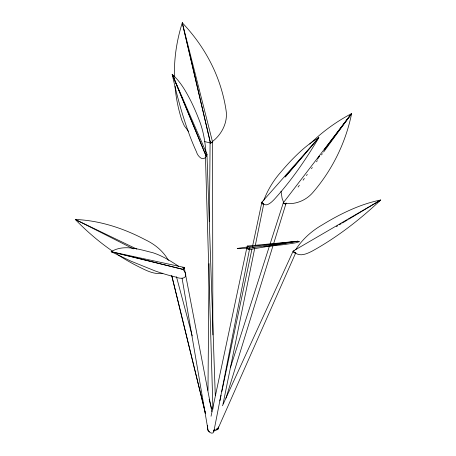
<?xml version="1.0" encoding="UTF-8"?>
<svg xmlns="http://www.w3.org/2000/svg" width="456" height="456" viewBox="0 0 456 456"><rect width="100%" height="100%" fill="white"/><g stroke="black" fill="none" stroke-linecap="round" stroke-linejoin="round"><path stroke-width="0.68" d="M208.13 430.122L207.645 429.586L207.685 425.317M207.982 390.416L209.053 263.636M209.412 221.616L210.085 142.557M182.651 267.478C185.256 266.709 183.819 269.433 182.115 269.359M246.867 247.34L247.511 246.046L297.802 241.23L299.649 241.646L296.024 242.723A150.007 3.46 -5 0 1 281.911 244.849L263.956 246.776M216.201 429.723L215.511 430.527L213.636 430.641M182.075 278.217L208.17 430.863C209.31 432.596 213.18 434.71 213.841 431.518L249.506 249.295M216.566 428.691L216.144 430.048L217.854 429.318L218.384 426.879M223.058 403.896L254.665 248.6M255.229 245.812L263.733 204.026M211.054 416.231L246.77 248.098M219.849 400.835L221.023 395.267M221.764 391.784L251.963 249.056M252.556 246.274L261.835 202.407A1.277 0.65 32.9 0 1 262.183 202.082L262.405 202.071M212.063 141.816C221.622 134.702 227.949 122.567 226.096 110.512A151.021 145.407 61.8 0 0 214.776 71.256C206.921 53.341 195.766 36.947 182.28 22.8C176.717 40.402 173.873 58.915 174.517 77.383M225.994 398.116L273.133 245.265M273.554 243.909L286.123 203.148L284.658 203.598L283.187 202.96L351.616 113.578C347.221 135.341 338.534 156.186 326.319 174.711A124.471 87.962 -51 0 1 312.862 192.5C306.164 200.321 295.551 204.778 285.274 203.439M230.428 367.616L269.371 246.251M270.02 244.216L283.296 202.857L283.746 202.475M263.568 200.851C267.461 190.465 273.178 180.758 280.543 172.453A83.476 21.073 -55.1 0 1 291.595 160.084C299.786 151.648 308.575 143.606 318.807 137.706C305.902 159.435 291.538 180.422 274.495 199.141C271.913 201.894 266.087 207.89 262.764 203.097M285.456 176.637L318.807 137.706L261.829 202.247L261.989 203.137L263.118 204.51M215.945 429.586L217.301 429.751L217.814 429.124L295.79 252.692M222.42 405.772L293.083 251.284L294.325 250.937M212.291 141.719C213.237 142.836 210.17 142.916 210.091 141.844M206.032 156.311L206.995 154.202L172.191 74.299C176.768 95.161 182.332 115.841 189.827 135.854A114.541 29.19 78 0 0 196.57 152.059C197.499 156.1 203.518 162.387 206.14 156.077L172.191 74.299C180.502 81.704 186.071 91.576 191.047 101.386A114.65 29.212 78 0 1 200.093 122.51C203.632 132.331 205.257 142.756 205.987 153.142M295.733 249.614C302.317 239.309 311.653 230.941 322.244 224.899A110.979 38.492 -38.1 0 1 339.241 215.249C352.385 208.529 366.208 202.857 380.743 200.007L293.083 251.119L293.641 252.35L294.907 253.057M286.368 203.131L285.536 204.282L283.296 202.857M298.082 187.057L299.335 185.335M303.097 180.171L304.357 178.45M306.449 175.577L307.281 174.431M311.465 168.691L312.303 167.54M316.487 161.8L317.319 160.655M321.503 154.915L322.341 153.763M323.595 152.042L351.616 113.578C336.266 121.621 322.13 131.949 309.767 144.096M317.365 158.996L319.508 156.157M324.216 149.916L328.069 144.803M328.924 143.668L351.616 113.578L328.936 143.68M317.382 159.013L319.525 156.174M324.661 149.357L328.081 144.814M285 177.156L318.807 137.706M213.932 430.498L214.542 429.991M182.862 269.633L183.99 268.704L184.178 267.421L111.201 251.712L182.97 269.376C189.645 277.128 183.306 280.246 175.526 276.986A134.024 32.564 31.7 0 1 155.074 270.921L131.077 261.208L111.201 251.712C123.804 243.84 139.718 249.552 152.942 252.749C162.222 255.77 170.63 260.935 178.684 266.35M210.433 143.053L182.28 22.8L212.684 142.489L210.341 143.133M212.684 142.489L212.308 142.665M336.374 226.615L337.594 225.874M339.412 224.797L341.242 223.685M342.45 222.973L347.318 220.043M348.532 219.325L380.743 200.007C359.932 219.604 337.161 237.314 312.086 251.159C307.15 253.667 299.997 257.047 295.135 252.692M248.645 249.671L297.802 241.23L248.292 246.878A150.064 3.46 -5 0 0 238.67 248.246L237.217 248.577L250.469 248.013M162.849 273.241C155.308 274.711 147.949 271.326 141.371 268.06A126.073 68.297 38.3 0 1 117.762 254.722M249.056 248.138L297.802 241.23M183.198 267.37L183.768 267.29M252.59 247.825L253.975 247.699M295.545 252.39L294.063 252.191L293.083 251.284M247.511 246.046L248.44 246.445M214.069 429.763L214.394 429.82M208.968 431.53L209.652 431.684M111.201 251.712L183.004 269.41M204.522 141.542L210.495 143.041L182.28 22.8M248.309 246.274L247.386 246.246L247.089 247.42M205.565 155.319L206.676 155.029L206.802 154.1M136.789 249.09L75.257 219.467C99.767 220.453 123.576 228.313 145.156 239.691C154.681 244.165 163.288 251.062 168.389 260.393M133.357 248.873L75.257 219.467C86.52 231.084 98.821 241.726 112.147 250.92M248.4 249.033L247.232 247.813M248.195 249.603L247.004 248.047M188.676 131.676L184.281 125.77L181.864 120.264A150.942 145.333 61.8 0 1 175.184 88.287L175.03 86.247M283.74 202.709L282.121 198.434L281.01 191.286M172.191 74.299L206.135 156.117M217.791 428.127L217.957 428.965M176.478 276.741L192.238 335.907M209.133 399.262L211.607 408.639M171.798 275.829L205.468 413.484M171.747 275.652L205.479 413.529M184.241 267.729L211.863 411.694M249.62 247.882L249.677 248.258M208.113 430.396L208.17 430.863M261.835 202.407L262.08 203.011A1.089 0.553 32.9 0 0 262.781 203.524L263.522 203.661A1.277 0.65 32.9 0 0 263.699 203.598M213.784 430.829L213.841 431.518M217.803 428.725L217.814 429.124M206.967 154.345L215.278 395.563M205.468 157.212L212.935 409.129M212.564 142.158L212.855 334.903"/></g></svg>
